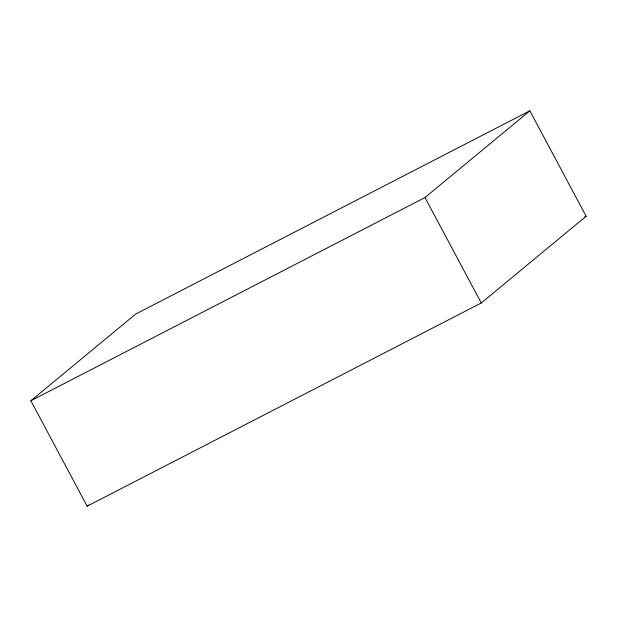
<?xml version="1.0" encoding="UTF-8"?>
<svg xmlns="http://www.w3.org/2000/svg" width="617" height="617" viewBox="0 0 617 617"><rect width="100%" height="100%" fill="white"/><g stroke="black" fill="none" stroke-linecap="round" stroke-linejoin="round"><path stroke-width="0.93" d="M30.85 400.757L135.725 314.03L529.856 110.813L586.15 216.243L481.275 302.97L87.144 506.187L30.85 400.757L424.982 197.54L529.856 110.813M87.144 506.187L88.617 504.961M584.438 217.13L586.15 216.243M424.982 197.54L481.275 302.97"/></g></svg>
